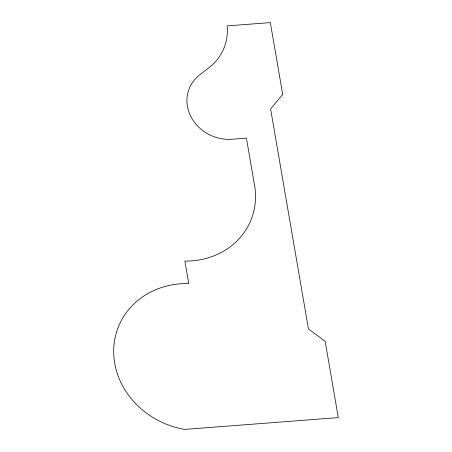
<?xml version="1.0" encoding="UTF-8"?>
<svg xmlns="http://www.w3.org/2000/svg" width="452" height="452" viewBox="0 0 452 452"><rect width="100%" height="100%" fill="white"/><g stroke="black" fill="none" stroke-linecap="round" stroke-linejoin="round"><path stroke-width="0.68" d="M282.692 94.417L270.607 108.988L308.445 328.937L325.169 341.3L338.294 417.608L184.636 429.4A80.609 72.269 22.6 0 1 113.706 349.498A80.609 72.269 22.6 0 1 188.733 283.551L184.874 261.103A76.834 68.879 22.6 0 0 254.148 183.02L246.43 138.137L232.023 139.239A39.482 35.397 22.6 0 1 190.817 116.463A39.482 35.397 22.6 0 1 199.558 74.964L209.14 67.54A56.986 51.087 22.6 0 0 227.124 25.917L270.341 22.6L282.692 94.417"/></g></svg>
